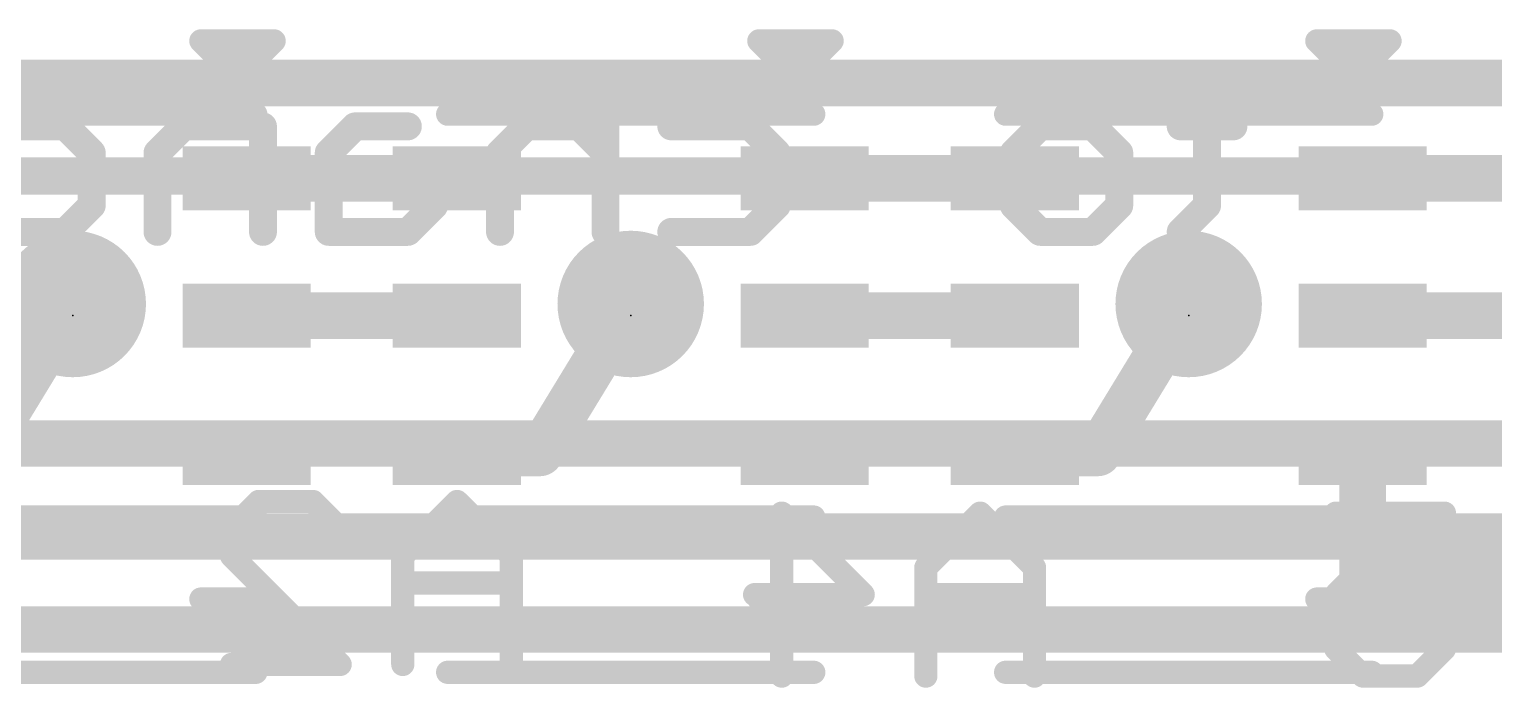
# Model space of a CAD drawing. Extents: x -6 to 62.2, y -4.9 to 32.6.
# Drawn here: x 20.59 to 28.59, y 4.83 to 8.42 of the extents above; entities that cross this region are included whole.
import ezdxf

# ---------------------------------------------------------------- set-up
doc = ezdxf.new("R2010")
doc.units = 0
for name, color, linetype in [('1', 12, 'CONTINUOUS'), ('16', 132, 'CONTINUOUS'), ('18', 110, 'CONTINUOUS'), ('21', 40, 'CONTINUOUS'), ('22', 6, 'CONTINUOUS'), ('23', 53, 'CONTINUOUS')]:
    doc.layers.add(name, color=color, linetype=linetype)

# ---------------------------------------------------------------- blocks, each defined once
blk = doc.blocks.new('RECT')
blk.add_solid([(-0.5, -0.5), (0.5, -0.5), (-0.5, 0.5), (0.5, 0.5)])
blk = doc.blocks.new('ROUNDV')
at = {"const_width": 0.5}
blk.add_lwpolyline([(0, -0.25, 1), (0, 0.25, 1), (0, -0.25)], format="xyb", dxfattribs=at)

msp = doc.modelspace()

# ---------------------------------------------------------------- linework, layer by layer
at = {"layer": '1', "const_width": 0.254}
for points in [[(22.926, 7.608), (21.778, 7.608)], [(25.974, 7.608), (24.826, 7.608)], [(27.874, 7.608), (29.022, 7.608)], [(20.828, 6.9215), (20.332, 6.108)], [(23.876, 6.9215), (23.38, 6.108)], [(26.924, 6.9215), (26.428, 6.108)], [(22.926, 6.858), (21.778, 6.858)], [(25.974, 6.858), (24.826, 6.858)], [(29.022, 6.858), (27.874, 6.858)], [(23.38, 6.108), (22.926, 6.108)], [(26.428, 6.108), (25.974, 6.108)], [(27.874, 6.108), (27.874, 5.3975)], [(27.874, 5.3975), (29.972, 5.3975)]]:
    msp.add_lwpolyline(points, dxfattribs=at)
at = {"layer": '1', "const_width": 0.127}
for points in [[(21.778, 7.6715, 1), (21.778, 7.5445)], [(22.926, 7.5445, 1), (22.926, 7.6715)], [(24.826, 7.6715, 1), (24.826, 7.5445)], [(25.974, 7.5445, 1), (25.974, 7.6715)], [(27.874, 7.6715, 1), (27.874, 7.5445)], [(20.8822, 6.8884, 1), (20.7738, 6.9546)], [(23.9302, 6.8884, 1), (23.8218, 6.9546)], [(26.9782, 6.8884, 1), (26.8698, 6.9546)], [(21.778, 6.9215, 1), (21.778, 6.7945)], [(22.926, 6.7945, 1), (22.926, 6.9215)], [(24.826, 6.9215, 1), (24.826, 6.7945)], [(25.974, 6.7945, 1), (25.974, 6.9215)], [(27.874, 6.9215, 1), (27.874, 6.7945)], [(22.926, 6.1715, 1), (22.926, 6.0445)], [(23.3258, 6.1411, 1), (23.4342, 6.0749)], [(23.38, 6.0445, 1), (23.38, 6.1715)], [(25.974, 6.1715, 1), (25.974, 6.0445)], [(26.3738, 6.1411, 1), (26.4822, 6.0749)], [(26.428, 6.0445, 1), (26.428, 6.1715)], [(27.9375, 6.108, 1), (27.8105, 6.108)], [(27.874, 5.461, 1), (27.874, 5.334)], [(27.8105, 5.3975, 1), (27.9375, 5.3975)]]:
    msp.add_lwpolyline(points, format="xyb", dxfattribs=at)
at = {"layer": '16'}
for points, const_width in [([(10.9855, 8.128), (43.815, 8.128)], 0.254), ([(29.972, 7.62), (10.668, 7.62)], 0.2032), ([(42.8625, 6.1595), (10.287, 6.1595)], 0.254), ([(41.8465, 5.6515), (10.033, 5.6515)], 0.254), ([(8.8265, 5.1435), (41.656, 5.1435)], 0.254)]:
    msp.add_lwpolyline(points, dxfattribs=dict(at, const_width=const_width))
at = {"layer": '21', "const_width": 0.0635}
for points in [[(21.528, 8.3898, 1), (21.528, 8.3262)], [(21.5505, 8.3805, 1), (21.5055, 8.3355)], [(21.628, 8.3898, 1), (21.628, 8.3262)], [(21.628, 8.3262, 1), (21.628, 8.3898)], [(21.828, 8.3898, 1), (21.828, 8.3262)], [(21.8505, 8.3355, 1), (21.8055, 8.3805)], [(21.9505, 8.3355, 1), (21.9055, 8.3805)], [(21.928, 8.3262, 1), (21.928, 8.3898)], [(21.928, 8.3262, 1), (21.928, 8.3898)], [(24.5985, 8.3805, 1), (24.5535, 8.3355)], [(24.576, 8.3898, 1), (24.576, 8.3262)], [(24.676, 8.3898, 1), (24.676, 8.3262)], [(24.676, 8.3262, 1), (24.676, 8.3898)], [(24.876, 8.3898, 1), (24.876, 8.3262)], [(24.8985, 8.3355, 1), (24.8535, 8.3805)], [(24.9985, 8.3355, 1), (24.9535, 8.3805)], [(24.976, 8.3262, 1), (24.976, 8.3898)], [(24.976, 8.3262, 1), (24.976, 8.3898)], [(27.624, 8.3898, 1), (27.624, 8.3262)], [(27.6465, 8.3805, 1), (27.6015, 8.3355)], [(27.724, 8.3898, 1), (27.724, 8.3262)], [(27.724, 8.3262, 1), (27.724, 8.3898)], [(27.924, 8.3898, 1), (27.924, 8.3262)], [(27.9465, 8.3355, 1), (27.9015, 8.3805)], [(28.0465, 8.3355, 1), (28.0015, 8.3805)], [(28.024, 8.3262, 1), (28.024, 8.3898)], [(28.024, 8.3262, 1), (28.024, 8.3898)], [(21.7055, 8.2805, 1), (21.7505, 8.2355)], [(24.7535, 8.2805, 1), (24.7985, 8.2355)], [(27.8015, 8.2805, 1), (27.8465, 8.2355)], [(21.7055, 8.1805, 1), (21.7505, 8.1355)], [(21.7055, 8.1355, 1), (21.7505, 8.1805)], [(24.7535, 8.1805, 1), (24.7985, 8.1355)], [(24.7535, 8.1355, 1), (24.7985, 8.1805)], [(27.8015, 8.1805, 1), (27.8465, 8.1355)], [(27.8015, 8.1355, 1), (27.8465, 8.1805)], [(21.828, 7.9263, 1), (21.828, 7.9897)], [(22.876, 7.9897, 1), (22.876, 7.9263)], [(24.876, 7.9263, 1), (24.876, 7.9897)], [(25.924, 7.9897, 1), (25.924, 7.9263)], [(27.924, 7.9263, 1), (27.924, 7.9897)], [(21.828, 5.7263, 1), (21.828, 5.7897)], [(22.876, 5.7897, 1), (22.876, 5.7263)], [(24.876, 5.7263, 1), (24.876, 5.7897)], [(25.924, 5.7897, 1), (25.924, 5.7263)], [(27.924, 5.7263, 1), (27.924, 5.7897)], [(21.5505, 5.3325, 1), (21.5055, 5.2875)], [(21.528, 5.3418, 1), (21.528, 5.2783)], [(21.628, 5.3418, 1), (21.628, 5.2783)], [(21.628, 5.2783, 1), (21.628, 5.3418)], [(21.828, 5.3418, 1), (21.828, 5.2783)], [(21.8505, 5.2875, 1), (21.8055, 5.3325)], [(21.9505, 5.2875, 1), (21.9055, 5.3325)], [(21.928, 5.2783, 1), (21.928, 5.3418)], [(21.928, 5.2783, 1), (21.928, 5.3418)], [(24.5985, 5.3325, 1), (24.5535, 5.2875)], [(24.576, 5.3418, 1), (24.576, 5.2783)], [(24.676, 5.3418, 1), (24.676, 5.2783)], [(24.676, 5.2783, 1), (24.676, 5.3418)], [(24.876, 5.3418, 1), (24.876, 5.2783)], [(24.8985, 5.2875, 1), (24.8535, 5.3325)], [(24.9985, 5.2875, 1), (24.9535, 5.3325)], [(24.976, 5.2783, 1), (24.976, 5.3418)], [(24.976, 5.2783, 1), (24.976, 5.3418)], [(27.6465, 5.3325, 1), (27.6015, 5.2875)], [(27.624, 5.3418, 1), (27.624, 5.2783)], [(27.724, 5.3418, 1), (27.724, 5.2783)], [(27.724, 5.2783, 1), (27.724, 5.3418)], [(27.924, 5.3418, 1), (27.924, 5.2783)], [(27.9465, 5.2875, 1), (27.9015, 5.3325)], [(28.0465, 5.2875, 1), (28.0015, 5.3325)], [(28.024, 5.2783, 1), (28.024, 5.3418)], [(28.024, 5.2783, 1), (28.024, 5.3418)], [(21.7055, 5.2325, 1), (21.7505, 5.1875)], [(24.7535, 5.2325, 1), (24.7985, 5.1875)], [(27.8015, 5.2325, 1), (27.8465, 5.1875)], [(21.7055, 5.1325, 1), (21.7505, 5.0875)], [(21.7055, 5.0875, 1), (21.7505, 5.1325)], [(24.7535, 5.1325, 1), (24.7985, 5.0875)], [(24.7535, 5.0875, 1), (24.7985, 5.1325)], [(27.8015, 5.1325, 1), (27.8465, 5.0875)], [(27.8015, 5.0875, 1), (27.8465, 5.1325)], [(21.828, 4.8783, 1), (21.828, 4.9417)], [(22.876, 4.9417, 1), (22.876, 4.8783)], [(24.876, 4.8783, 1), (24.876, 4.9417)], [(25.924, 4.9417, 1), (25.924, 4.8783)], [(27.924, 4.8783, 1), (27.924, 4.9417)]]:
    msp.add_lwpolyline(points, format="xyb", dxfattribs=at)
at = {"layer": '21', "const_width": 0.127}
for points in [[(21.628, 8.358), (21.528, 8.358)], [(21.528, 8.358), (21.728, 8.158)], [(21.928, 8.358), (21.628, 8.358)], [(21.728, 8.158), (21.928, 8.358)], [(21.828, 8.358), (21.728, 8.258)], [(21.928, 8.358), (21.828, 8.358)], [(24.676, 8.358), (24.576, 8.358)], [(24.576, 8.358), (24.776, 8.158)], [(24.976, 8.358), (24.676, 8.358)], [(24.776, 8.158), (24.976, 8.358)], [(24.876, 8.358), (24.776, 8.258)], [(24.976, 8.358), (24.876, 8.358)], [(27.724, 8.358), (27.624, 8.358)], [(27.624, 8.358), (27.824, 8.158)], [(28.024, 8.358), (27.724, 8.358)], [(27.824, 8.158), (28.024, 8.358)], [(27.924, 8.358), (27.824, 8.258)], [(28.024, 8.358), (27.924, 8.358)], [(19.828, 7.958), (21.828, 7.958)], [(22.876, 7.958), (24.876, 7.958)], [(25.924, 7.958), (27.924, 7.958)], [(19.828, 5.758), (21.828, 5.758)], [(22.876, 5.758), (24.876, 5.758)], [(25.924, 5.758), (27.924, 5.758)], [(21.628, 5.31), (21.528, 5.31)], [(21.528, 5.31), (21.728, 5.11)], [(21.928, 5.31), (21.628, 5.31)], [(21.728, 5.11), (21.928, 5.31)], [(21.828, 5.31), (21.728, 5.21)], [(21.928, 5.31), (21.828, 5.31)], [(24.676, 5.31), (24.576, 5.31)], [(24.576, 5.31), (24.776, 5.11)], [(24.976, 5.31), (24.676, 5.31)], [(24.776, 5.11), (24.976, 5.31)], [(24.876, 5.31), (24.776, 5.21)], [(24.976, 5.31), (24.876, 5.31)], [(27.724, 5.31), (27.624, 5.31)], [(27.624, 5.31), (27.824, 5.11)], [(28.024, 5.31), (27.724, 5.31)], [(27.824, 5.11), (28.024, 5.31)], [(27.924, 5.31), (27.824, 5.21)], [(28.024, 5.31), (27.924, 5.31)], [(19.828, 4.91), (21.828, 4.91)], [(22.876, 4.91), (24.876, 4.91)], [(25.924, 4.91), (27.924, 4.91)]]:
    msp.add_lwpolyline(points, dxfattribs=at)
at = {"layer": '22'}
for points, const_width in [([(23.7382, 8.1795), (23.7382, 7.3152)], 0.1524), ([(27.0243, 8.0355), (27.0243, 7.4593)], 0.1524), ([(20.3554, 7.8914), (20.7875, 7.8914)], 0.1524), ([(20.7875, 7.8914), (20.9316, 7.7474)], 0.1524), ([(21.435, 7.8914), (21.2909, 7.7474)], 0.1524), ([(21.8671, 7.8914), (21.435, 7.8914)], 0.1524), ([(21.8671, 7.3152), (21.8671, 7.8914)], 0.1524), ([(22.3705, 7.8914), (22.2264, 7.7474)], 0.1524), ([(22.6586, 7.8914), (22.3705, 7.8914)], 0.1524), ([(23.306, 7.8914), (23.1619, 7.7474)], 0.1524), ([(23.5941, 7.8914), (23.306, 7.8914)], 0.1524), ([(23.7382, 7.7474), (23.5941, 7.8914)], 0.1524), ([(24.0975, 7.8914), (24.5296, 7.8914)], 0.1524), ([(24.5296, 7.8914), (24.6737, 7.7474)], 0.1524), ([(25.9685, 7.7474), (26.1126, 7.8914)], 0.1524), ([(26.1126, 7.8914), (26.4007, 7.8914)], 0.1524), ([(26.4007, 7.8914), (26.5447, 7.7474)], 0.1524), ([(27.1684, 7.8914), (26.8803, 7.8914)], 0.1524), ([(20.9316, 7.7474), (20.9316, 7.4593)], 0.1524), ([(21.2909, 7.7474), (21.2909, 7.3152)], 0.1524), ([(22.2264, 7.7474), (22.2264, 7.3152)], 0.1524), ([(23.1619, 7.7474), (23.1619, 7.3152)], 0.1524), ([(24.6737, 7.7474), (24.6737, 7.4593)], 0.1524), ([(25.9685, 7.4593), (25.9685, 7.7474)], 0.1524), ([(26.5447, 7.7474), (26.5447, 7.4593)], 0.1524), ([(22.6586, 7.6033), (22.2264, 7.6033)], 0.1524), ([(22.8026, 7.4593), (22.6586, 7.6033)], 0.1524), ([(20.9316, 7.4593), (20.7875, 7.3152)], 0.1524), ([(22.6586, 7.3152), (22.8026, 7.4593)], 0.1524), ([(24.6737, 7.4593), (24.5296, 7.3152)], 0.1524), ([(26.1126, 7.3152), (25.9685, 7.4593)], 0.1524), ([(26.5447, 7.4593), (26.4007, 7.3152)], 0.1524), ([(27.0243, 7.4593), (26.8803, 7.3152)], 0.1524), ([(20.7875, 7.3152), (20.3554, 7.3152)], 0.1524), ([(22.2264, 7.3152), (22.6586, 7.3152)], 0.1524), ([(24.5296, 7.3152), (24.0975, 7.3152)], 0.1524), ([(26.4007, 7.3152), (26.1126, 7.3152)], 0.1524), ([(20.6435, 7.0271), (20.4994, 7.0271)], 0.1524), ([(21.6953, 5.6945), (21.8436, 5.8428)], 0.127), ([(21.8436, 5.8428), (22.1402, 5.8428)], 0.127), ([(22.1402, 5.8428), (22.2885, 5.6945)], 0.127), ([(22.9274, 5.8428), (22.6308, 5.5462)], 0.127), ([(23.224, 5.5462), (22.9274, 5.8428)], 0.127), ([(24.7011, 4.8895), (24.7011, 5.7793)], 0.127), ([(24.7011, 5.7793), (25.146, 5.3344)], 0.127), ([(25.7849, 5.7793), (25.4883, 5.4827)], 0.127), ([(26.0815, 5.4827), (25.7849, 5.7793)], 0.127), ([(27.7278, 5.7793), (28.321, 5.7793)], 0.127), ([(28.321, 5.7793), (28.321, 5.3344)], 0.127), ([(21.6953, 5.5462), (21.6953, 5.6945)], 0.127), ([(22.2885, 4.953), (21.6953, 5.5462)], 0.127), ([(22.6308, 5.5462), (22.6308, 4.953)], 0.127), ([(23.224, 4.953), (23.224, 5.5462)], 0.127), ([(25.4883, 5.4827), (25.4883, 4.8895)], 0.127), ([(26.0815, 4.8895), (26.0815, 5.4827)], 0.127), ([(27.8761, 5.4827), (27.7278, 5.3344)], 0.127), ([(28.0244, 5.4827), (27.8761, 5.4827)], 0.127), ([(28.321, 5.3344), (28.0244, 5.4827)], 0.127), ([(23.224, 5.3979), (22.6308, 5.3979)], 0.127), ([(25.146, 5.3344), (24.5528, 5.3344)], 0.127), ([(26.0815, 5.3344), (25.4883, 5.3344)], 0.127), ([(27.7278, 5.3344), (27.7278, 5.0378)], 0.127), ([(27.7278, 5.0378), (27.8761, 4.8895)], 0.127), ([(28.1727, 4.8895), (28.321, 5.0378)], 0.127), ([(21.6953, 4.953), (22.2885, 4.953)], 0.127), ([(27.8761, 4.8895), (28.1727, 4.8895)], 0.127)]:
    msp.add_lwpolyline(points, dxfattribs=dict(at, const_width=const_width))
for points, const_width in [([(23.7763, 8.1795, 1), (23.7001, 8.1795)], 0.0762), ([(27.0624, 8.0355, 1), (26.9862, 8.0355)], 0.0762), ([(20.8145, 7.9184, 1), (20.7606, 7.8645)], 0.0762), ([(20.7875, 7.8533, 1), (20.7875, 7.9295)], 0.0762), ([(21.435, 7.9295, 1), (21.435, 7.8533)], 0.0762), ([(21.4619, 7.8645, 1), (21.408, 7.9184)], 0.0762), ([(21.9052, 7.8914, 1), (21.829, 7.8914)], 0.0762), ([(21.8671, 7.8533, 1), (21.8671, 7.9295)], 0.0762), ([(22.3705, 7.9295, 1), (22.3705, 7.8533)], 0.0762), ([(22.3974, 7.8645, 1), (22.3435, 7.9184)], 0.0762), ([(22.6586, 7.8533, 1), (22.6586, 7.9295)], 0.0762), ([(23.306, 7.9295, 1), (23.306, 7.8533)], 0.0762), ([(23.3329, 7.8645, 1), (23.2791, 7.9184)], 0.0762), ([(23.621, 7.9184, 1), (23.5672, 7.8645)], 0.0762), ([(23.5941, 7.8533, 1), (23.5941, 7.9295)], 0.0762), ([(24.0975, 7.9295, 1), (24.0975, 7.8533)], 0.0762), ([(24.5566, 7.9184, 1), (24.5027, 7.8645)], 0.0762), ([(24.5296, 7.8533, 1), (24.5296, 7.9295)], 0.0762), ([(26.1126, 7.9295, 1), (26.1126, 7.8533)], 0.0762), ([(26.1395, 7.8645, 1), (26.0856, 7.9184)], 0.0762), ([(26.4276, 7.9184, 1), (26.3737, 7.8645)], 0.0762), ([(26.4007, 7.8533, 1), (26.4007, 7.9295)], 0.0762), ([(26.8803, 7.9295, 1), (26.8803, 7.8533)], 0.0762), ([(27.1684, 7.8533, 1), (27.1684, 7.9295)], 0.0762), ([(20.9697, 7.7474, 1), (20.8935, 7.7474)], 0.0762), ([(20.9047, 7.7204, 1), (20.9585, 7.7743)], 0.0762), ([(21.329, 7.7474, 1), (21.2528, 7.7474)], 0.0762), ([(21.264, 7.7743, 1), (21.3178, 7.7204)], 0.0762), ([(22.2645, 7.7474, 1), (22.1883, 7.7474)], 0.0762), ([(22.1995, 7.7743, 1), (22.2534, 7.7204)], 0.0762), ([(23.2, 7.7474, 1), (23.1238, 7.7474)], 0.0762), ([(23.135, 7.7743, 1), (23.1889, 7.7204)], 0.0762), ([(23.7112, 7.7204, 1), (23.7651, 7.7743)], 0.0762), ([(24.7118, 7.7474, 1), (24.6356, 7.7474)], 0.0762), ([(24.6467, 7.7204, 1), (24.7006, 7.7743)], 0.0762), ([(26.0066, 7.7474, 1), (25.9304, 7.7474)], 0.0762), ([(25.9416, 7.7743, 1), (25.9954, 7.7204)], 0.0762), ([(26.5828, 7.7474, 1), (26.5066, 7.7474)], 0.0762), ([(26.5178, 7.7204, 1), (26.5717, 7.7743)], 0.0762), ([(22.2264, 7.6414, 1), (22.2264, 7.5652)], 0.0762), ([(22.6855, 7.6303, 1), (22.6316, 7.5764)], 0.0762), ([(22.6586, 7.5652, 1), (22.6586, 7.6414)], 0.0762), ([(20.9585, 7.4323, 1), (20.9047, 7.4862)], 0.0762), ([(22.8296, 7.4323, 1), (22.7757, 7.4862)], 0.0762), ([(22.7757, 7.4323, 1), (22.8296, 7.4862)], 0.0762), ([(24.7006, 7.4323, 1), (24.6467, 7.4862)], 0.0762), ([(25.9954, 7.4862, 1), (25.9416, 7.4323)], 0.0762), ([(26.5717, 7.4323, 1), (26.5178, 7.4862)], 0.0762), ([(27.0513, 7.4323, 1), (26.9974, 7.4862)], 0.0762), ([(20.8935, 7.4593, 1), (20.9697, 7.4593)], 0.0762), ([(24.6356, 7.4593, 1), (24.7118, 7.4593)], 0.0762), ([(25.9304, 7.4593, 1), (26.0066, 7.4593)], 0.0762), ([(26.5066, 7.4593, 1), (26.5828, 7.4593)], 0.0762), ([(26.9862, 7.4593, 1), (27.0624, 7.4593)], 0.0762), ([(20.7606, 7.3421, 1), (20.8145, 7.2883)], 0.0762), ([(20.7875, 7.2771, 1), (20.7875, 7.3533)], 0.0762), ([(22.2264, 7.3533, 1), (22.2264, 7.2771)], 0.0762), ([(22.6316, 7.3421, 1), (22.6855, 7.2883)], 0.0762), ([(22.6586, 7.2771, 1), (22.6586, 7.3533)], 0.0762), ([(24.0975, 7.3533, 1), (24.0975, 7.2771)], 0.0762), ([(24.5027, 7.3421, 1), (24.5566, 7.2883)], 0.0762), ([(24.5296, 7.2771, 1), (24.5296, 7.3533)], 0.0762), ([(26.1126, 7.3533, 1), (26.1126, 7.2771)], 0.0762), ([(26.0856, 7.2883, 1), (26.1395, 7.3421)], 0.0762), ([(26.3737, 7.3421, 1), (26.4276, 7.2883)], 0.0762), ([(26.4007, 7.2771, 1), (26.4007, 7.3533)], 0.0762), ([(26.8533, 7.3421, 1), (26.9072, 7.2883)], 0.0762), ([(21.2528, 7.3152, 1), (21.329, 7.3152)], 0.0762), ([(21.829, 7.3152, 1), (21.9052, 7.3152)], 0.0762), ([(22.1883, 7.3152, 1), (22.2645, 7.3152)], 0.0762), ([(23.1238, 7.3152, 1), (23.2, 7.3152)], 0.0762), ([(23.7001, 7.3152, 1), (23.7763, 7.3152)], 0.0762), ([(20.6435, 6.989, 1), (20.6435, 7.0652)], 0.0762), ([(21.8436, 5.8745, 1), (21.8436, 5.811)], 0.0635), ([(21.8661, 5.8203, 1), (21.8212, 5.8652)], 0.0635), ([(22.1627, 5.8652, 1), (22.1178, 5.8203)], 0.0635), ([(22.1402, 5.811, 1), (22.1402, 5.8745)], 0.0635), ([(22.9499, 5.8652, 1), (22.905, 5.8203)], 0.0635), ([(22.9499, 5.8203, 1), (22.905, 5.8652)], 0.0635), ([(24.7329, 5.7793, 1), (24.6694, 5.7793)], 0.0635), ([(24.7236, 5.8017, 1), (24.6787, 5.7568)], 0.0635), ([(25.8074, 5.8017, 1), (25.7625, 5.7568)], 0.0635), ([(25.8074, 5.7568, 1), (25.7625, 5.8017)], 0.0635), ([(27.7278, 5.811, 1), (27.7278, 5.7475)], 0.0635), ([(28.3528, 5.7793, 1), (28.2893, 5.7793)], 0.0635), ([(28.321, 5.7475, 1), (28.321, 5.811)], 0.0635), ([(21.7271, 5.6945, 1), (21.6636, 5.6945)], 0.0635), ([(21.6729, 5.7169, 1), (21.7178, 5.672)], 0.0635), ([(22.266, 5.672, 1), (22.311, 5.7169)], 0.0635), ([(21.7178, 5.5686, 1), (21.6729, 5.5237)], 0.0635), ([(22.6626, 5.5462, 1), (22.5991, 5.5462)], 0.0635), ([(22.6084, 5.5686, 1), (22.6533, 5.5237)], 0.0635), ([(23.2558, 5.5462, 1), (23.1923, 5.5462)], 0.0635), ([(23.2016, 5.5237, 1), (23.2465, 5.5686)], 0.0635), ([(21.6636, 5.5462, 1), (21.7271, 5.5462)], 0.0635), ([(25.5201, 5.4827, 1), (25.4566, 5.4827)], 0.0635), ([(25.4659, 5.5051, 1), (25.5108, 5.4602)], 0.0635), ([(26.1133, 5.4827, 1), (26.0498, 5.4827)], 0.0635), ([(26.0591, 5.4602, 1), (26.104, 5.5051)], 0.0635), ([(27.8761, 5.5144, 1), (27.8761, 5.4509)], 0.0635), ([(27.8986, 5.4602, 1), (27.8537, 5.5051)], 0.0635), ([(28.0386, 5.5111, 1), (28.0102, 5.4543)], 0.0635), ([(28.0244, 5.4509, 1), (28.0244, 5.5144)], 0.0635), ([(22.6308, 5.4296, 1), (22.6308, 5.3661)], 0.0635), ([(23.224, 5.3661, 1), (23.224, 5.4296)], 0.0635), ([(24.5528, 5.3661, 1), (24.5528, 5.3026)], 0.0635), ([(25.1235, 5.3119, 1), (25.1685, 5.3568)], 0.0635), ([(25.146, 5.3026, 1), (25.146, 5.3661)], 0.0635), ([(25.4883, 5.3661, 1), (25.4883, 5.3026)], 0.0635), ([(26.0815, 5.3026, 1), (26.0815, 5.3661)], 0.0635), ([(27.7596, 5.3344, 1), (27.6961, 5.3344)], 0.0635), ([(27.7054, 5.3568, 1), (27.7503, 5.3119)], 0.0635), ([(28.2893, 5.3344, 1), (28.3528, 5.3344)], 0.0635), ([(28.3068, 5.306, 1), (28.3352, 5.3628)], 0.0635), ([(27.7503, 5.0602, 1), (27.7054, 5.0153)], 0.0635), ([(27.6961, 5.0378, 1), (27.7596, 5.0378)], 0.0635), ([(28.3435, 5.0153, 1), (28.2985, 5.0602)], 0.0635), ([(21.6953, 4.9848, 1), (21.6953, 4.9213)], 0.0635), ([(22.266, 4.9305, 1), (22.311, 4.9755)], 0.0635), ([(22.2885, 4.9213, 1), (22.2885, 4.9848)], 0.0635), ([(22.5991, 4.953, 1), (22.6626, 4.953)], 0.0635), ([(23.1923, 4.953, 1), (23.2558, 4.953)], 0.0635), ([(24.6694, 4.8895, 1), (24.7329, 4.8895)], 0.0635), ([(25.4566, 4.8895, 1), (25.5201, 4.8895)], 0.0635), ([(26.0498, 4.8895, 1), (26.1133, 4.8895)], 0.0635), ([(27.8761, 4.9212, 1), (27.8761, 4.8578)], 0.0635), ([(27.8537, 4.867, 1), (27.8986, 4.912)], 0.0635), ([(28.1503, 4.912, 1), (28.1952, 4.867)], 0.0635), ([(28.1727, 4.8578, 1), (28.1727, 4.9212)], 0.0635)]:
    msp.add_lwpolyline(points, format="xyb", dxfattribs=dict(at, const_width=const_width))
at = {"layer": '23'}
for p in [(20.828, 6.858), (23.876, 6.858), (26.924, 6.858)]:
    msp.add_point(p, dxfattribs=at)

# ---------------------------------------------------------------- block references
at = {"layer": '1', "xscale": 0.7, "yscale": 0.35}
for p in [(21.778, 7.608), (22.926, 7.608), (24.826, 7.608), (25.974, 7.608), (27.874, 7.608), (21.778, 6.858), (22.926, 6.858), (24.826, 6.858), (25.974, 6.858), (27.874, 6.858), (21.778, 6.108), (22.926, 6.108), (24.826, 6.108), (25.974, 6.108), (27.874, 6.108)]:
    msp.add_blockref('RECT', p, dxfattribs=at)
at = {"layer": '18', "xscale": 0.8001, "yscale": 0.8001}
for p in [(20.828, 6.9215), (20.828, 6.9215), (23.876, 6.9215), (23.876, 6.9215), (26.924, 6.9215), (26.924, 6.9215)]:
    msp.add_blockref('ROUNDV', p, dxfattribs=at)

doc.saveas('drawing.dxf')
